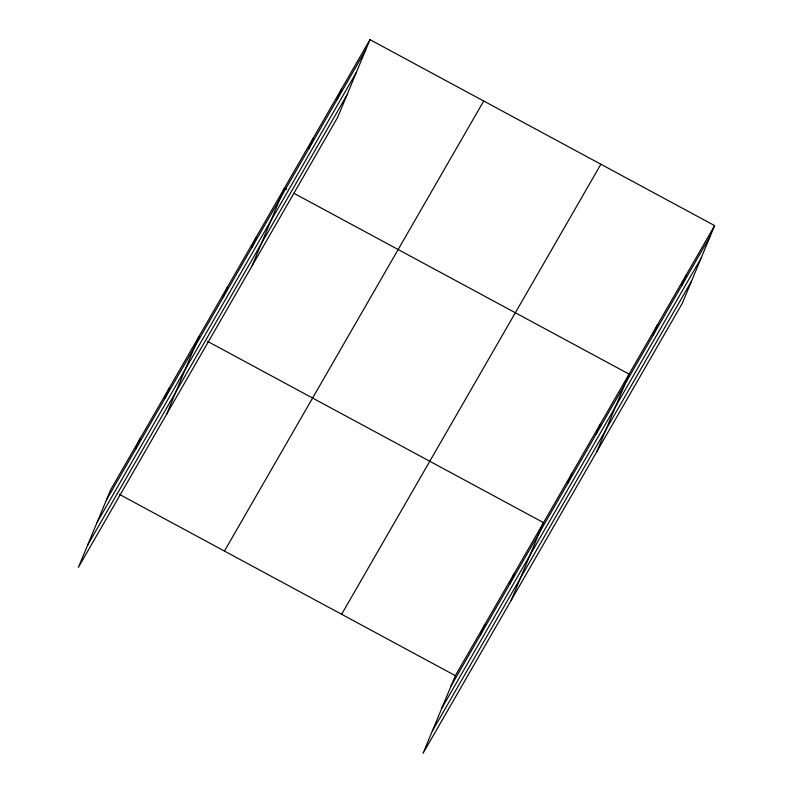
<?xml version="1.0" encoding="UTF-8"?>
<svg xmlns="http://www.w3.org/2000/svg" width="793" height="793" viewBox="0 0 793 793"><rect width="100%" height="100%" fill="white"/><g stroke="black" fill="none" stroke-linecap="round" stroke-linejoin="round"><path stroke-width="1.19" d="M135.752 449.116L140.093 438.688M165.132 398.106L169.474 387.678M166.52 414.372L198.865 336.678M223.041 297.603L227.383 287.175M251.559 248.1L255.901 237.672M252.075 265.863L284.419 188.159L286.56 189.319M308.596 149.084L312.938 138.656M337.114 99.581L341.456 89.153M369.974 39.65L337.64 117.344L78.368 567.382L110.713 489.687L369.974 39.65L714.632 225.618L682.287 303.313L423.026 753.35L455.36 675.656L714.632 225.618M480.409 635.074L484.751 624.646M509.79 584.074L514.132 573.646M511.178 600.341L543.512 522.637L207.449 341.307M567.689 483.561L572.031 473.134M596.217 434.058L600.559 423.631M596.732 451.822L629.077 374.127L294.074 193.373M653.254 335.052L657.595 324.624M681.772 285.549L686.114 275.121M106.371 500.115L365.632 50.078M97.133 522.319L356.394 72.282M87.607 545.188L346.878 95.15M224.449 551.056L483.71 101.018M341.624 614.288L600.896 164.25M451.029 686.084L710.29 236.046M441.78 708.278L701.052 258.24M432.264 731.156L691.526 281.109M119.297 494.317L455.36 675.656"/></g></svg>
